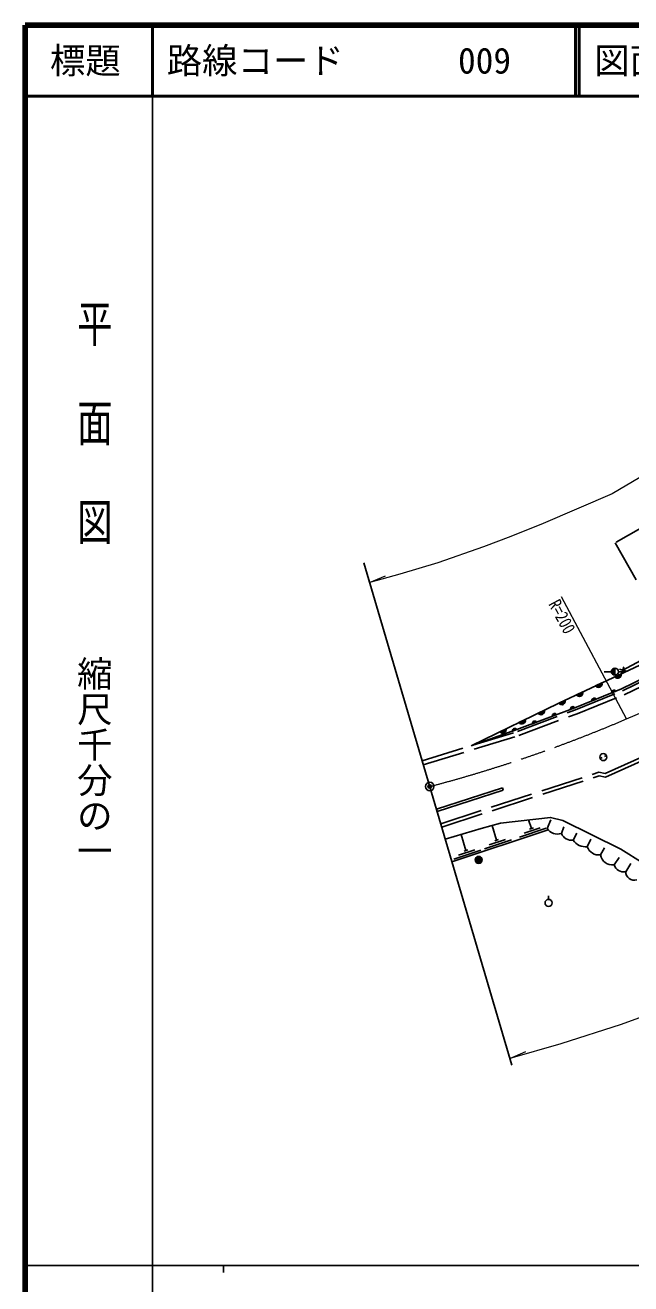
# Model space of a CAD drawing. Units: millimetres, scale not verified. Extents: x 40000 to 680000, y 20000 to 380000.
# Drawn here: x 40000 to 125544, y 202409 to 380000 of the extents above; entities that cross this region are included whole.
import ezdxf
from ezdxf.enums import TextEntityAlignment as Align

# ---------------------------------------------------------------- set-up
doc = ezdxf.new("R2010")
doc.units = ezdxf.units.MM
doc.header["$LTSCALE"] = 1000
doc.header["$PDMODE"] = 32
doc.header["$PDSIZE"] = 500
doc.linetypes.add('CHAIN', pattern=[18.5, 12, -1.5, 3.5, -1.5])
doc.linetypes.add('DASHED', pattern=[7.5, 6, -1.5])
for name, color, linetype, lineweight in [('M-BGD', 7, 'Continuous', 25), ('M-BMK', 2, 'CHAIN', 13), ('M-BMK-OTRS', 5, 'Continuous', 25), ('M-BMK-SRVR', 3, 'Continuous', 25), ('M-STR-HTXT', 7, 'Continuous', 13), ('M-TTL', 2, 'Continuous', 140), ('M-TTL-BAND', 7, 'Continuous', 25), ('M-TTL-LINE', 7, 'Continuous', 50)]:
    doc.layers.add(name, color=color, linetype=linetype, lineweight=lineweight)
doc.layers.add('M-OTRS', color=6, linetype='Continuous')
doc.layers.add('M-TTL-TXT', color=7, linetype='Continuous')
doc.styles.add('@ＭＳ ゴシック', font='')
doc.styles.add('ＭＳ ゴシック', font='')
doc.styles.get('@ＭＳ ゴシック').set_extended_font_data('@MS Gothic')
doc.styles.get('ＭＳ ゴシック').set_extended_font_data('MS Gothic')

msp = doc.modelspace()

# ---------------------------------------------------------------- hatches: boundary and pattern name
at = {"layer": 'M-BGD'}
for points in [[(123287, 289281, 0.41421), (122787, 288781, 0.41421), (123287, 288281)], [(123285, 288051, 0.82183), (124181, 288473)], [(120570, 286773, 0.82183), (121467, 287195)], [(123422, 286020), (122841, 285787, -0.84072)], [(115374, 284327, 0.82183), (116270, 284749)], [(117856, 285496, 0.82183), (118753, 285918)], [(120638, 284903), (120057, 284670, -0.84072)], [(113334, 283341, -0.82183), (112442, 282909)], [(115048, 282723), (114462, 282502, -0.84072)], [(117619, 283692), (117034, 283471, -0.84072)], [(107933, 280727, -0.82183), (107041, 280296)], [(109434, 280606), (108844, 280398, -0.84072)], [(110634, 282034, -0.82183), (109742, 281602)], [(112241, 281664), (111655, 281444, -0.84072)], [(103555, 262222, -1), (104555, 262222, -0.41421), (104055, 261722, -0.41421)]]:
    msp.add_hatch(color=256, dxfattribs=at).paths.add_polyline_path(points)

# ---------------------------------------------------------------- linework, layer by layer
for p, q in [((122787, 288781), (121787, 288781)), ((124181, 288473), (123285, 288051)), ((123287, 289281), (123287, 288281)), ((123787, 288781), (124787, 288781)), ((123934, 289126), (124892, 288837)), ((124557, 289460), (124269, 288503)), ((121467, 287195), (120570, 286773)), ((122841, 285787), (123422, 286020)), ((116270, 284749), (115374, 284327)), ((118753, 285918), (117856, 285496)), ((120057, 284670), (120638, 284903)), ((113334, 283341), (112442, 282909)), ((114462, 282502), (115048, 282723)), ((117034, 283471), (117619, 283692)), ((107933, 280727), (107041, 280296)), ((108844, 280398), (109434, 280606)), ((110634, 282034), (109742, 281602)), ((111655, 281444), (112241, 281664)), ((121195, 276524), (121491, 276656)), ((121811, 276799), (122108, 276932)), ((98084, 269371), (107427, 272374)), ((98183, 269035), (107534, 272040)), ((107534, 272040), (107427, 272374)), ((100281, 261929), (113869, 266485)), ((106590, 264994), (105976, 267090)), ((109801, 265437), (113593, 266709)), ((110464, 265976), (112739, 266739)), ((111506, 266642), (111094, 267872)), ((111241, 266553), (111772, 266731)), ((114258, 267854), (113736, 266673)), ((116100, 266885), (115727, 265949)), ((102254, 263540), (101566, 265808)), ((104884, 263789), (108677, 265061)), ((105547, 264328), (107823, 265091)), ((106324, 264905), (106855, 265083)), ((117923, 266001), (117401, 265011)), ((119894, 265159), (119393, 264084)), ((100548, 262335), (104341, 263607)), ((101211, 262874), (103487, 263637)), ((101988, 263451), (102519, 263629)), ((121801, 263913), (121237, 262934)), ((123891, 262580), (123167, 261526)), ((125518, 261704), (124823, 260560)), ((113926, 256657), (113926, 257157))]:
    msp.add_line(p, q, dxfattribs=at)
at = {"layer": 'M-BGD', "linetype": 'DASHED'}
for points in [[(143616, 314101), (141752, 317392), (123323, 306957), (131220, 293176), (166313, 313153), (163410, 318253), (146887, 308537)], [(96061, 276223), (109539, 280325), (117728, 283413), (124349, 286068), (131236, 289413), (141423, 294375), (152268, 300079), (159016, 303696), (162365, 305509), (164992, 306778), (167210, 307852), (171143, 309675), (174700, 311185), (180310, 313685), (184246, 315701)], [(96231, 275648), (109732, 279757), (117946, 282853), (124592, 285519), (131499, 288873), (141694, 293839), (152549, 299549), (159300, 303168), (162639, 304974), (165254, 306237), (167467, 307310), (171386, 309127), (174940, 310635), (180569, 313143), (184520, 315167)], [(98687, 267329), (121041, 274599), (121896, 274418), (130519, 278273), (140801, 283653), (159972, 293882), (162432, 295156), (170123, 298587), (176169, 301103), (181686, 303262), (182643, 303610)], [(98828, 266849), (121068, 274082), (121952, 273896), (130737, 277823), (141034, 283211), (160205, 293440), (162649, 294706), (170321, 298128), (176356, 300639), (181863, 302794), (182814, 303140)]]:
    msp.add_lwpolyline(points, dxfattribs=at)
at = {"layer": 'M-BGD'}
for points in [[(102970, 278326), (115374, 284327), (126799, 289706), (138047, 295674), (153488, 304083), (158981, 307037), (164576, 310012), (175032, 315437), (182964, 315044)], [(182964, 315044), (180180, 313955), (174581, 311460), (171021, 309949), (167081, 308123), (164862, 307048), (162229, 305776), (158874, 303960), (152127, 300344), (141287, 294642), (131105, 289683), (124227, 286343), (117619, 283692), (109442, 280609), (102970, 278326)], [(175308, 316021), (142378, 298630), (124413, 288981)], [(132924, 250008), (132556, 253039), (132032, 255118), (130941, 257663), (129330, 260145), (127296, 261743), (124130, 263746), (115939, 267781), (114207, 268229), (107129, 267417), (104425, 266653), (99330, 265149)]]:
    msp.add_lwpolyline(points, dxfattribs=at)
for centre in [(123287, 288781), (121651, 276728), (104055, 262222), (113926, 256157)]:
    msp.add_circle(centre, 500, dxfattribs=at)
for centre, radius, start, end in [((123691, 288351), 505, 216.37886, 14.03705), ((120977, 287073), 505, 216.37886, 14.03705), ((123152, 285853), 318, 31.74727, 191.96501), ((115781, 284627), 505, 216.37886, 14.03705), ((118263, 285795), 505, 216.37886, 14.03705), ((120367, 284736), 318, 31.74727, 191.96501), ((112846, 283213), 505, 216.99013, 14.64832), ((114774, 282561), 318, 30.55002, 190.76775), ((117346, 283531), 318, 30.55002, 190.76775), ((107445, 280600), 505, 216.99013, 14.64832), ((109157, 280451), 318, 29.32239, 189.54012), ((110145, 281906), 505, 216.99013, 14.64832), ((111967, 281503), 318, 30.55002, 190.76775), ((115187, 267563), 1702, 211.54642, 288.5066), ((117181, 266580), 1584, 203.4825, 278.00129), ((119135, 266132), 2065, 212.89094, 277.19824), ((121020, 264638), 1718, 198.81275, 277.24711), ((122955, 263263), 1749, 190.85271, 276.95232), ((124536, 261970), 1439, 197.95417, 281.51558), ((126014, 260561), 1191, 180.03681, 287.62069)]:
    msp.add_arc(centre, radius, start, end, dxfattribs=at)
at = {"layer": 'M-BMK'}
msp.add_lwpolyline([(124913, 282109), (136448, 287029), (147478, 293522), (156321, 298455), (164886, 302814), (170449, 305322), (174733, 307056)], dxfattribs=at)
msp.add_arc((46255, 465992), 200000, 284.73893, 293.15907, dxfattribs=at)
at = {"layer": 'M-BMK-OTRS'}
msp.add_line((108738, 233282), (87815, 304153), dxfattribs=at)
at = {"layer": 'M-BMK-SRVR'}
msp.add_circle((97139, 272573), 600, dxfattribs=at)
at = {"layer": 'M-OTRS'}
msp.add_point((97139, 272573), dxfattribs=at)
at = {"layer": 'M-STR-HTXT'}
for p, q in [((88640, 301360), (90907, 302303)), ((124913, 282109), (115734, 299331)), ((108468, 234195), (110712, 235191))]:
    msp.add_line(p, q, dxfattribs=at)
for points in [[(194563, 345812), (191165, 344910), (183142, 342419), (176562, 340125), (170086, 337645), (163479, 334865), (158652, 332911), (151910, 329871), (142206, 324933), (132558, 319552), (122897, 313864), (113143, 309703), (108609, 307840), (104756, 306375), (98271, 304145), (92912, 302520), (89506, 301586), (88640, 301360)], [(132544, 242040), (124190, 238998), (115674, 236251), (108468, 234195)]]:
    msp.add_lwpolyline(points, dxfattribs=at)
at = {"layer": 'M-TTL'}
for p, q in [((40000, 380000), (40000, 20000)), ((680000, 380000), (40000, 380000))]:
    msp.add_line(p, q, dxfattribs=at)
at = {"layer": 'M-TTL-BAND'}
for p, q in [((58000, 370000), (58000, 20000)), ((40000, 205000), (579000, 205000)), ((68000, 205000), (68000, 204000))]:
    msp.add_line(p, q, dxfattribs=at)
at = {"layer": 'M-TTL-LINE'}
for p, q in [((58000, 380000), (58000, 370000)), ((117750, 380000), (117750, 370000)), ((118250, 380000), (118250, 370000)), ((40000, 370000), (680000, 370000))]:
    msp.add_line(p, q, dxfattribs=at)

# ---------------------------------------------------------------- texts
at = {"layer": 'M-STR-HTXT', "style": 'ＭＳ ゴシック', "width": 0.8}
msp.add_text('R=200', height=1833, rotation=298.054, dxfattribs=at).set_placement((115470, 299190), align=Align.TOP_LEFT)
at = {"layer": 'M-TTL-BAND', "style": '@ＭＳ ゴシック', "width": 1.4}
msp.add_text('平  面  図', height=3666, rotation=270, dxfattribs=at).set_placement((49777, 306475), align=Align.MIDDLE_RIGHT)
at = {"layer": 'M-TTL-BAND', "style": '@ＭＳ ゴシック'}
msp.add_text('縮尺千分の一', height=3666, rotation=270, dxfattribs=at).set_placement((49777, 261030), align=Align.MIDDLE_RIGHT)
at = {"layer": 'M-TTL-TXT', "style": 'ＭＳ ゴシック'}
msp.add_text('標題', height=3666, dxfattribs=at).set_placement((48500, 375000), align=Align.MIDDLE_CENTER)
for s, p in [('路線コード', (60000, 375000)), ('009', (101142, 375000)), ('図面コード', (120380, 375000))]:
    msp.add_text(s, height=3666, dxfattribs=at).set_placement(p, align=Align.MIDDLE_LEFT)

doc.saveas('drawing.dxf')
